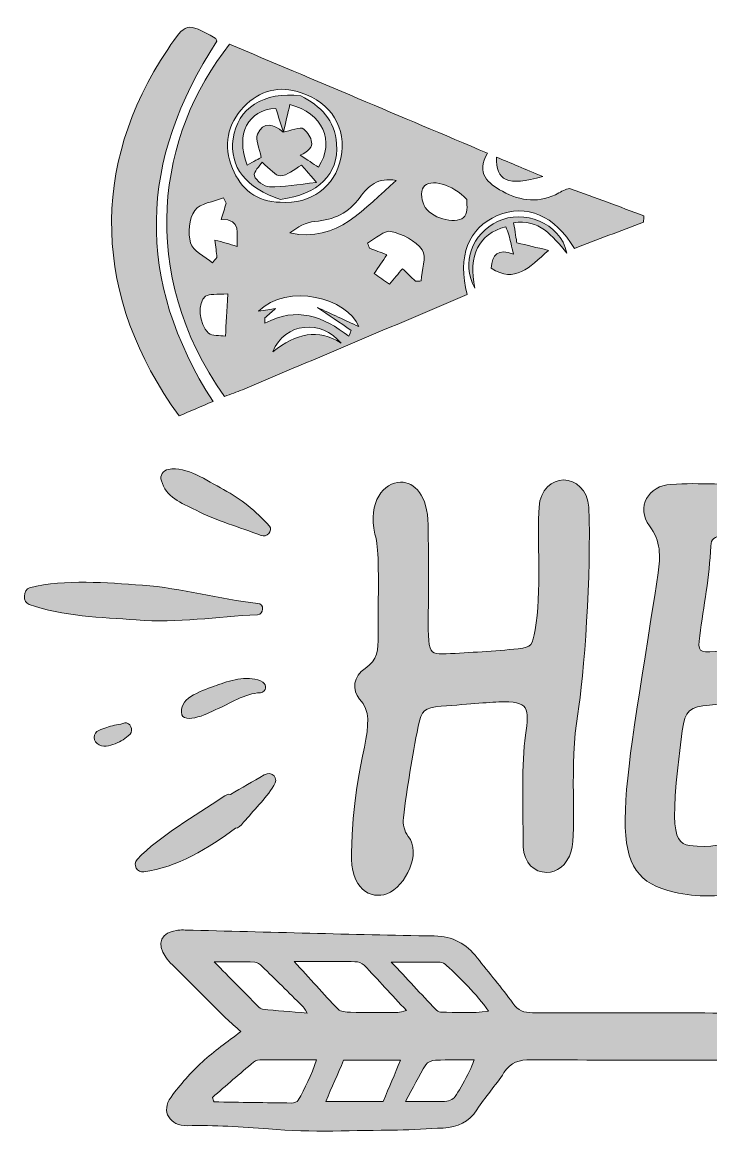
# Model space of a CAD drawing. Header units: inches. Extents: x 169 to 911, y -942 to -138.
# Drawn here: x 169.2 to 428.4, y -941.5 to -523.1 of the extents above; entities that cross this region are included whole.
import ezdxf

# ---------------------------------------------------------------- set-up
doc = ezdxf.new("R2010")
doc.units = ezdxf.units.IN
doc.header["$MEASUREMENT"] = 0
doc.layers.add('Layer 1', color=7, linetype='Continuous')

# ---------------------------------------------------------------- blocks, each defined once
blk = doc.blocks.new('block 8')
at = {"layer": 'Layer 1', "true_color": 0xffffff}
h = blk.add_hatch(color=7, dxfattribs=at)
h.dxf.hatch_style = 2
edge = h.paths.add_edge_path()
edge.add_spline(control_points=[(228.22, -671.41), (232.55, -669.56), (236.56, -667.84), (241, -665.94), (211.54, -620.22), (213.05, -575), (242.46, -530.24), (242.23, -529.79), (242.13, -529.21), (241.81, -529.03), (230.82, -523.07), (230.82, -523.08), (223.94, -533.31), (194.43, -577.26), (195.79, -626.76), (228.22, -671.41)], knot_values=[0, 0, 0, 0, 1, 1, 1, 2, 2, 2, 3, 3, 3, 4, 4, 4, 5, 5, 5, 5], degree=3, periodic=1)
h = blk.add_hatch(color=7, dxfattribs=at)
h.dxf.hatch_style = 2
edge = h.paths.add_edge_path()
edge.add_spline(control_points=[(247.24, -531.34), (279.36, -544.92), (311.61, -558.56), (344.31, -572.39), (340.03, -580.08), (344.38, -583.72), (349.96, -586.78), (356.96, -590.62), (364.03, -591.32), (371.27, -587.37), (372.65, -586.62), (374.51, -585.42), (375.66, -585.82), (384.92, -589.05), (394.07, -592.61), (403.26, -596.06), (403.19, -596.83), (403.12, -597.6), (403.05, -598.36), (394.35, -601.7), (385.65, -605.03), (377.06, -608.33), (369.79, -595.83), (358.86, -591.36), (348.05, -595.95), (337.09, -600.6), (332.95, -611.21), (336.71, -625.7), (308.54, -637.63), (280.31, -649.59), (252.07, -661.53), (249.95, -662.43), (247.75, -663.14), (245.28, -664.05), (212.22, -617.25), (220.17, -565.43), (247.24, -531.34)], knot_values=[0, 0, 0, 0, 1, 1, 1, 2, 2, 2, 3, 3, 3, 4, 4, 4, 5, 5, 5, 6, 6, 6, 7, 7, 7, 8, 8, 8, 9, 9, 9, 10, 10, 10, 11, 11, 11, 12, 12, 12, 12], degree=3, periodic=1)
edge = h.paths.add_edge_path()
edge.add_spline(control_points=[(260.48, -634.47), (260.5, -635.14), (260.51, -635.81), (260.53, -636.48), (272.41, -630.05), (282.58, -633.94), (292.15, -641.39), (292.44, -640.65), (292.73, -639.91), (293.02, -639.17), (288.79, -636.3), (284.56, -633.42), (280.33, -630.55), (285.58, -632.97), (290.83, -635.39), (295.87, -637.72), (291.74, -626.96), (269.13, -621.11), (258.07, -631.98), (260.75, -631.56), (262.63, -631.25), (264.52, -630.95), (263.17, -632.12), (261.83, -633.29), (260.48, -634.47)], knot_values=[0, 0, 0, 0, 1, 1, 1, 2, 2, 2, 3, 3, 3, 4, 4, 4, 5, 5, 5, 6, 6, 6, 7, 7, 7, 8, 8, 8, 8], degree=3, periodic=1)
edge = h.paths.add_edge_path()
edge.add_spline(control_points=[(252.64, -554.96), (246.37, -561.47), (244.73, -569.57), (248.28, -578.15), (251.57, -586.11), (257.49, -590.66), (266.34, -590.92), (277.78, -591.79), (286.93, -585.1), (289.16, -574.24), (291.46, -563.06), (285.44, -553.19), (274.2, -549.7), (265.84, -546.61), (258.45, -548.94), (252.64, -554.96)], knot_values=[0, 0, 0, 0, 1, 1, 1, 2, 2, 2, 3, 3, 3, 4, 4, 4, 5, 5, 5, 5], degree=3, periodic=1)
edge = h.paths.add_edge_path()
edge.add_spline(control_points=[(241.74, -605.12), (244.76, -605.98), (247.11, -606.66), (250.11, -607.52), (249.77, -602.71), (252.03, -597.27), (244.1, -597.37), (244.78, -595.13), (245.36, -593.21), (245.94, -591.28), (245.59, -590.61), (245.24, -589.94), (244.89, -589.27), (241.18, -590.76), (236.06, -591.25), (234.12, -593.99), (231.96, -597.05), (231.42, -602.53), (232.56, -606.24), (233.49, -609.28), (237.89, -611.26), (240.76, -613.71), (241.32, -613.04), (241.89, -612.37), (242.46, -611.69), (242.24, -609.74), (242.03, -607.79), (241.74, -605.12)], knot_values=[0, 0, 0, 0, 1, 1, 1, 2, 2, 2, 3, 3, 3, 4, 4, 4, 5, 5, 5, 6, 6, 6, 7, 7, 7, 8, 8, 8, 9, 9, 9, 9], degree=3, periodic=1)
edge = h.paths.add_edge_path()
edge.add_spline(control_points=[(319.71, -608.86), (317.29, -605.38), (312.28, -602.85), (307.95, -601.88), (305.49, -601.32), (302.14, -604.69), (299.2, -606.29), (299.45, -606.94), (299.71, -607.6), (299.97, -608.25), (302.01, -609.01), (304.06, -609.77), (306.47, -610.66), (304.81, -613.12), (303.41, -615.18), (301.65, -617.78), (303.64, -619.15), (305.41, -620.37), (307.4, -621.75), (309.23, -619.6), (310.7, -617.87), (312.34, -615.94), (313.97, -617.52), (315.58, -619.07), (317.18, -620.63), (317.92, -620.61), (318.65, -620.58), (319.38, -620.56), (319.62, -616.57), (321.5, -611.45), (319.71, -608.86)], knot_values=[0, 0, 0, 0, 1, 1, 1, 2, 2, 2, 3, 3, 3, 4, 4, 4, 5, 5, 5, 6, 6, 6, 7, 7, 7, 8, 8, 8, 9, 9, 9, 10, 10, 10, 10], degree=3, periodic=1)
edge = h.paths.add_edge_path()
edge.add_spline(control_points=[(320.2, -585.16), (319.03, -586.84), (319.57, -590.98), (320.92, -592.89), (324.16, -597.48), (333.4, -599.38), (335.84, -596.14), (337.17, -594.37), (336.44, -591.07), (336.52, -589.87), (331.3, -584), (322.55, -581.79), (320.2, -585.16)], knot_values=[0, 0, 0, 0, 1, 1, 1, 2, 2, 2, 3, 3, 3, 4, 4, 4, 4], degree=3, periodic=1)
edge = h.paths.add_edge_path()
edge.add_spline(control_points=[(296.39, -588.97), (292.05, -595.08), (286.51, -597.52), (279.35, -598.12), (275.99, -598.4), (272.77, -600.21), (269.97, -602.48), (288.04, -606.32), (297.86, -593.01), (309.98, -582.72), (303.2, -581.28), (299.23, -584.96), (296.39, -588.97)], knot_values=[0, 0, 0, 0, 1, 1, 1, 2, 2, 2, 3, 3, 3, 4, 4, 4, 4], degree=3, periodic=1)
edge = h.paths.add_edge_path()
edge.add_spline(control_points=[(238.16, -626.31), (235.04, -628.59), (235.67, -636.93), (239.32, -640.19), (240.69, -641.41), (243.51, -641.01), (245.66, -641.35), (245.93, -636.64), (246.21, -631.93), (246.59, -625.41), (242.26, -625.79), (239.62, -625.24), (238.16, -626.31)], knot_values=[0, 0, 0, 0, 1, 1, 1, 2, 2, 2, 3, 3, 3, 4, 4, 4, 4], degree=3, periodic=1)
edge = h.paths.add_edge_path()
edge.add_spline(control_points=[(263.49, -647.21), (272.37, -640.37), (280.47, -638.29), (289.21, -644), (281.97, -635.02), (268, -635.99), (263.49, -647.21)], knot_values=[0, 0, 0, 0, 1, 1, 1, 2, 2, 2, 2], degree=3, periodic=1)
h = blk.add_hatch(color=7, dxfattribs=at)
h.dxf.hatch_style = 2
edge = h.paths.add_edge_path()
edge.add_spline(control_points=[(248.58, -566.98), (250.21, -555.41), (260.04, -549.15), (274.06, -550.75), (281.4, -554.68), (286.99, -559.96), (287.55, -568.89), (288.28, -580.41), (280.64, -587.93), (266.43, -589.84), (253.44, -585.68), (247.09, -577.55), (248.58, -566.98)], knot_values=[0, 0, 0, 0, 1, 1, 1, 2, 2, 2, 3, 3, 3, 4, 4, 4, 4], degree=3, periodic=1)
edge = h.paths.add_edge_path()
edge.add_spline(control_points=[(264.64, -555.52), (254.16, -556.17), (249.35, -565.02), (253.86, -576.89), (256.24, -575.6), (258.52, -574.36), (259.16, -574.01), (258.45, -570.28), (256.81, -567.22), (257.69, -565.31), (260.02, -560.3), (263.84, -561.38), (267.39, -564.48), (270.07, -564.01), (274.05, -562.22), (275.13, -563.31), (277.94, -566.14), (280.8, -570.32), (273.78, -573.18), (276.58, -575), (278.64, -576.34), (280.69, -577.67), (287.08, -567.95), (282.22, -557.15), (269.97, -554.11), (269.14, -557.57), (268.31, -561.04), (267.48, -564.51), (266.53, -561.51), (265.59, -558.51), (264.64, -555.52)], knot_values=[0, 0, 0, 0, 1, 1, 1, 2, 2, 2, 3, 3, 3, 4, 4, 4, 5, 5, 5, 6, 6, 6, 7, 7, 7, 8, 8, 8, 9, 9, 9, 10, 10, 10, 10], degree=3, periodic=1)
edge = h.paths.add_edge_path()
edge.add_spline(control_points=[(256.58, -580.95), (257.23, -582.84), (260.25, -585.05), (262.3, -585.1), (267.54, -585.21), (272.8, -584.2), (279.99, -583.44), (276.63, -579.58), (275.06, -577.77), (274.31, -576.9), (271.26, -578.6), (268.85, -580.95), (266.42, -580.98), (264.47, -581), (262.48, -578.22), (259.45, -575.85), (258.7, -577.07), (256.09, -579.55), (256.58, -580.95)], knot_values=[0, 0, 0, 0, 1, 1, 1, 2, 2, 2, 3, 3, 3, 4, 4, 4, 5, 5, 5, 6, 6, 6, 6], degree=3, periodic=1)
h = blk.add_hatch(color=7, dxfattribs=at)
h.dxf.hatch_style = 2
edge = h.paths.add_edge_path()
edge.add_spline(control_points=[(365.15, -581.25), (358.42, -578.39), (353.15, -576.16), (347.76, -573.88), (347.37, -582.84), (351.88, -584.97), (365.15, -581.25)], knot_values=[0, 0, 0, 0, 1, 1, 1, 2, 2, 2, 2], degree=3, periodic=1)
h = blk.add_hatch(color=7, dxfattribs=at)
h.dxf.hatch_style = 2
edge = h.paths.add_edge_path()
edge.add_spline(control_points=[(339.53, -623.28), (337.06, -611.03), (341.06, -602.73), (351.22, -600.11), (351.61, -601.11), (352.11, -602.12), (352.39, -603.19), (352.98, -605.39), (353.45, -607.63), (354.1, -610.4), (348.25, -608.25), (346.16, -610.69), (345.78, -615.72), (354.69, -621.55), (359.93, -615.62), (367.33, -609.04), (362.63, -607.91), (359.49, -607.15), (355.4, -606.16), (355.21, -604.95), (354.74, -602.01), (354.19, -598.62), (363.82, -597.12), (368.7, -603.47), (374.25, -610.02), (371.71, -598.38), (357.75, -593.58), (348.31, -598.08), (338.51, -602.77), (334.39, -613.58), (339.53, -623.28)], knot_values=[0, 0, 0, 0, 1, 1, 1, 2, 2, 2, 3, 3, 3, 4, 4, 4, 5, 5, 5, 6, 6, 6, 7, 7, 7, 8, 8, 8, 9, 9, 9, 10, 10, 10, 10], degree=3, periodic=1)
at = {"layer": 'Layer 1', "lineweight": 0}
for points, knots in [([(228.22, -671.41), (232.55, -669.56), (236.56, -667.84), (241, -665.94), (211.54, -620.22), (213.05, -575), (242.46, -530.24), (242.23, -529.79), (242.13, -529.21), (241.81, -529.03), (230.82, -523.07), (230.82, -523.08), (223.94, -533.31), (194.43, -577.26), (195.79, -626.76), (228.22, -671.41)], [0, 0, 0, 0, 1, 1, 1, 2, 2, 2, 3, 3, 3, 4, 4, 4, 5, 5, 5, 5]), ([(247.24, -531.34), (279.36, -544.92), (311.61, -558.56), (344.31, -572.39), (340.03, -580.08), (344.38, -583.72), (349.96, -586.78), (356.96, -590.62), (364.03, -591.32), (371.27, -587.37), (372.65, -586.62), (374.51, -585.42), (375.66, -585.82), (384.92, -589.05), (394.07, -592.61), (403.26, -596.06), (403.19, -596.83), (403.12, -597.6), (403.05, -598.36), (394.35, -601.7), (385.65, -605.03), (377.06, -608.33), (369.79, -595.83), (358.86, -591.36), (348.05, -595.95), (337.09, -600.6), (332.95, -611.21), (336.71, -625.7), (308.54, -637.63), (280.31, -649.59), (252.07, -661.53), (249.95, -662.43), (247.75, -663.14), (245.28, -664.05), (212.22, -617.25), (220.17, -565.43), (247.24, -531.34)], [0, 0, 0, 0, 1, 1, 1, 2, 2, 2, 3, 3, 3, 4, 4, 4, 5, 5, 5, 6, 6, 6, 7, 7, 7, 8, 8, 8, 9, 9, 9, 10, 10, 10, 11, 11, 11, 12, 12, 12, 12]), ([(252.64, -554.96), (246.37, -561.47), (244.73, -569.57), (248.28, -578.15), (251.57, -586.11), (257.49, -590.66), (266.34, -590.92), (277.78, -591.79), (286.93, -585.1), (289.16, -574.24), (291.46, -563.06), (285.44, -553.19), (274.2, -549.7), (265.84, -546.61), (258.45, -548.94), (252.64, -554.96)], [0, 0, 0, 0, 1, 1, 1, 2, 2, 2, 3, 3, 3, 4, 4, 4, 5, 5, 5, 5]), ([(248.58, -566.98), (250.21, -555.41), (260.04, -549.15), (274.06, -550.75), (281.4, -554.68), (286.99, -559.96), (287.55, -568.89), (288.28, -580.41), (280.64, -587.93), (266.43, -589.84), (253.44, -585.68), (247.09, -577.55), (248.58, -566.98)], [0, 0, 0, 0, 1, 1, 1, 2, 2, 2, 3, 3, 3, 4, 4, 4, 4]), ([(264.64, -555.52), (254.16, -556.17), (249.35, -565.02), (253.86, -576.89), (256.24, -575.6), (258.52, -574.36), (259.16, -574.01), (258.45, -570.28), (256.81, -567.22), (257.69, -565.31), (260.02, -560.3), (263.84, -561.38), (267.39, -564.48), (270.07, -564.01), (274.05, -562.22), (275.13, -563.31), (277.94, -566.14), (280.8, -570.32), (273.78, -573.18), (276.58, -575), (278.64, -576.34), (280.69, -577.67), (287.08, -567.95), (282.22, -557.15), (269.97, -554.11), (269.14, -557.57), (268.31, -561.04), (267.48, -564.51), (266.53, -561.51), (265.59, -558.51), (264.64, -555.52)], [0, 0, 0, 0, 1, 1, 1, 2, 2, 2, 3, 3, 3, 4, 4, 4, 5, 5, 5, 6, 6, 6, 7, 7, 7, 8, 8, 8, 9, 9, 9, 10, 10, 10, 10]), ([(256.58, -580.95), (257.23, -582.84), (260.25, -585.05), (262.3, -585.1), (267.54, -585.21), (272.8, -584.2), (279.99, -583.44), (276.63, -579.58), (275.06, -577.77), (274.31, -576.9), (271.26, -578.6), (268.85, -580.95), (266.42, -580.98), (264.47, -581), (262.48, -578.22), (259.45, -575.85), (258.7, -577.07), (256.09, -579.55), (256.58, -580.95)], [0, 0, 0, 0, 1, 1, 1, 2, 2, 2, 3, 3, 3, 4, 4, 4, 5, 5, 5, 6, 6, 6, 6]), ([(365.15, -581.25), (358.42, -578.39), (353.15, -576.16), (347.76, -573.88), (347.37, -582.84), (351.88, -584.97), (365.15, -581.25)], [0, 0, 0, 0, 1, 1, 1, 2, 2, 2, 2]), ([(296.39, -588.97), (292.05, -595.08), (286.51, -597.52), (279.35, -598.12), (275.99, -598.4), (272.77, -600.21), (269.97, -602.48), (288.04, -606.32), (297.86, -593.01), (309.98, -582.72), (303.2, -581.28), (299.23, -584.96), (296.39, -588.97)], [0, 0, 0, 0, 1, 1, 1, 2, 2, 2, 3, 3, 3, 4, 4, 4, 4]), ([(320.2, -585.16), (319.03, -586.84), (319.57, -590.98), (320.92, -592.89), (324.16, -597.48), (333.4, -599.38), (335.84, -596.14), (337.17, -594.37), (336.44, -591.07), (336.52, -589.87), (331.3, -584), (322.55, -581.79), (320.2, -585.16)], [0, 0, 0, 0, 1, 1, 1, 2, 2, 2, 3, 3, 3, 4, 4, 4, 4]), ([(241.74, -605.12), (244.76, -605.98), (247.11, -606.66), (250.11, -607.52), (249.77, -602.71), (252.03, -597.27), (244.1, -597.37), (244.78, -595.13), (245.36, -593.21), (245.94, -591.28), (245.59, -590.61), (245.24, -589.94), (244.89, -589.27), (241.18, -590.76), (236.06, -591.25), (234.12, -593.99), (231.96, -597.05), (231.42, -602.53), (232.56, -606.24), (233.49, -609.28), (237.89, -611.26), (240.76, -613.71), (241.32, -613.04), (241.89, -612.37), (242.46, -611.69), (242.24, -609.74), (242.03, -607.79), (241.74, -605.12)], [0, 0, 0, 0, 1, 1, 1, 2, 2, 2, 3, 3, 3, 4, 4, 4, 5, 5, 5, 6, 6, 6, 7, 7, 7, 8, 8, 8, 9, 9, 9, 9]), ([(339.53, -623.28), (337.06, -611.03), (341.06, -602.73), (351.22, -600.11), (351.61, -601.11), (352.11, -602.12), (352.39, -603.19), (352.98, -605.39), (353.45, -607.63), (354.1, -610.4), (348.25, -608.25), (346.16, -610.69), (345.78, -615.72), (354.69, -621.55), (359.93, -615.62), (367.33, -609.04), (362.63, -607.91), (359.49, -607.15), (355.4, -606.16), (355.21, -604.95), (354.74, -602.01), (354.19, -598.62), (363.82, -597.12), (368.7, -603.47), (374.25, -610.02), (371.71, -598.38), (357.75, -593.58), (348.31, -598.08), (338.51, -602.77), (334.39, -613.58), (339.53, -623.28)], [0, 0, 0, 0, 1, 1, 1, 2, 2, 2, 3, 3, 3, 4, 4, 4, 5, 5, 5, 6, 6, 6, 7, 7, 7, 8, 8, 8, 9, 9, 9, 10, 10, 10, 10]), ([(319.71, -608.86), (317.29, -605.38), (312.28, -602.85), (307.95, -601.88), (305.49, -601.32), (302.14, -604.69), (299.2, -606.29), (299.45, -606.94), (299.71, -607.6), (299.97, -608.25), (302.01, -609.01), (304.06, -609.77), (306.47, -610.66), (304.81, -613.12), (303.41, -615.18), (301.65, -617.78), (303.64, -619.15), (305.41, -620.37), (307.4, -621.75), (309.23, -619.6), (310.7, -617.87), (312.34, -615.94), (313.97, -617.52), (315.58, -619.07), (317.18, -620.63), (317.92, -620.61), (318.65, -620.58), (319.38, -620.56), (319.62, -616.57), (321.5, -611.45), (319.71, -608.86)], [0, 0, 0, 0, 1, 1, 1, 2, 2, 2, 3, 3, 3, 4, 4, 4, 5, 5, 5, 6, 6, 6, 7, 7, 7, 8, 8, 8, 9, 9, 9, 10, 10, 10, 10]), ([(260.48, -634.47), (260.5, -635.14), (260.51, -635.81), (260.53, -636.48), (272.41, -630.05), (282.58, -633.94), (292.15, -641.39), (292.44, -640.65), (292.73, -639.91), (293.02, -639.17), (288.79, -636.3), (284.56, -633.42), (280.33, -630.55), (285.58, -632.97), (290.83, -635.39), (295.87, -637.72), (291.74, -626.96), (269.13, -621.11), (258.07, -631.98), (260.75, -631.56), (262.63, -631.25), (264.52, -630.95), (263.17, -632.12), (261.83, -633.29), (260.48, -634.47)], [0, 0, 0, 0, 1, 1, 1, 2, 2, 2, 3, 3, 3, 4, 4, 4, 5, 5, 5, 6, 6, 6, 7, 7, 7, 8, 8, 8, 8]), ([(238.16, -626.31), (235.04, -628.59), (235.67, -636.93), (239.32, -640.19), (240.69, -641.41), (243.51, -641.01), (245.66, -641.35), (245.93, -636.64), (246.21, -631.93), (246.59, -625.41), (242.26, -625.79), (239.62, -625.24), (238.16, -626.31)], [0, 0, 0, 0, 1, 1, 1, 2, 2, 2, 3, 3, 3, 4, 4, 4, 4]), ([(263.49, -647.21), (272.37, -640.37), (280.47, -638.29), (289.21, -644), (281.97, -635.02), (268, -635.99), (263.49, -647.21)], [0, 0, 0, 0, 1, 1, 1, 2, 2, 2, 2])]:
    blk.add_open_spline(points, degree=3, knots=knots, dxfattribs=at)
blk = doc.blocks.new('block 9')
at = {"layer": 'Layer 1', "true_color": 0xe43b40}
h = blk.add_hatch(color=13, dxfattribs=at)
h.dxf.hatch_style = 2
edge = h.paths.add_edge_path()
edge.add_spline(control_points=[(293.12, -835.96), (293.94, -798.27), (304.24, -786.95), (296.21, -778.09), (293.12, -774.8), (293.94, -769.24), (298.27, -766.56), (303, -763.47), (303.21, -759.15), (303.21, -754.41), (303.21, -726), (303.62, -722.49), (301.97, -715.9), (299.09, -703.76), (305.47, -696.34), (311.65, -696.34), (316.8, -696.34), (321.95, -701.28), (321.95, -712.4), (322.15, -719.41), (322.15, -726.41), (322.15, -733.2), (322.15, -760.59), (320.71, -761.41), (328.74, -761), (337.8, -760.59), (346.86, -759.97), (355.92, -759.15), (361.07, -758.53), (361.28, -757.71), (362.31, -751.94), (364.78, -738.76), (362.93, -716.32), (363.75, -705.81), (364.16, -699.02), (368.69, -695.52), (373.02, -695.52), (377.55, -695.52), (382.07, -699.23), (382.49, -705.81), (383.52, -730.11), (380.63, -770.27), (378.37, -783.65), (375.07, -802.39), (377.96, -827.72), (375.9, -835.34), (374.25, -840.9), (370.34, -843.37), (366.63, -843.37), (362.1, -843.37), (357.98, -839.87), (357.78, -833.69), (357.78, -822.57), (357.16, -804.66), (358.39, -793.74), (359.84, -782.42), (361.07, -779.12), (350.57, -779.12), (345.63, -779.12), (338.21, -779.95), (326.89, -780.77), (320.5, -781.39), (319.47, -782.21), (318.24, -788.39), (315.98, -799.92), (314.12, -811.25), (312.68, -822.78), (312.47, -825.46), (312.89, -827.72), (314.53, -829.78), (319.47, -835.96), (313.71, -848.52), (306.5, -851.4), (300.33, -853.67), (292.71, -849.75), (293.12, -835.96)], knot_values=[0, 0, 0, 0, 1, 1, 1, 2, 2, 2, 3, 3, 3, 4, 4, 4, 5, 5, 5, 6, 6, 6, 7, 7, 7, 8, 8, 8, 9, 9, 9, 10, 10, 10, 11, 11, 11, 12, 12, 12, 13, 13, 13, 14, 14, 14, 15, 15, 15, 16, 16, 16, 17, 17, 17, 18, 18, 18, 19, 19, 19, 20, 20, 20, 21, 21, 21, 22, 22, 22, 23, 23, 23, 24, 24, 24, 25, 25, 25, 25], degree=3, periodic=1)
h = blk.add_hatch(color=13, dxfattribs=at)
h.dxf.hatch_style = 2
edge = h.paths.add_edge_path()
edge.add_spline(control_points=[(408.64, -730.53), (409.47, -724.35), (409.67, -718.58), (405.35, -712.82), (400.2, -705.81), (404.94, -697.58), (413.38, -697.17), (418.94, -696.76), (424.29, -696.96), (429.85, -696.96), (432.53, -697.37), (435, -697.58), (437.47, -697.58), (445.5, -697.58), (453.33, -695.73), (461.36, -696.14), (475.16, -696.55), (478.86, -709.93), (473.71, -715.7), (472.07, -717.76), (470.01, -718.79), (467.74, -718.79), (466.71, -718.79), (465.27, -718.58), (464.04, -717.76), (460.33, -715.9), (456.62, -716.11), (452.71, -716.32), (432.53, -716.52), (428.82, -715.08), (428.41, -720.44), (428, -731.97), (425.73, -743.09), (424.29, -754.21), (423.47, -760.18), (423.88, -760.59), (430.06, -760.18), (439.53, -759.77), (445.09, -759.15), (449, -759.15), (452.71, -759.15), (455.39, -759.56), (458.48, -761.21), (469.39, -766.77), (465.07, -781.39), (454.36, -779.74), (451.48, -779.33), (448.39, -779.12), (445.5, -779.12), (439.53, -779.12), (433.77, -779.74), (428, -780.36), (420.59, -780.98), (418.73, -782.21), (417.7, -790.04), (412.14, -832.05), (414.82, -833.07), (423.26, -833.49), (437.47, -834.51), (447.36, -825.66), (449.62, -824.42), (451.27, -823.6), (452.92, -823.19), (454.56, -823.19), (462.59, -823.19), (467.33, -834.31), (459.92, -840.49), (450.65, -847.49), (439.32, -852.23), (427.59, -852.23), (423.47, -852.23), (418.94, -851.81), (414.61, -850.78), (387.85, -844.81), (394.23, -823.6), (408.64, -730.53)], knot_values=[0, 0, 0, 0, 1, 1, 1, 2, 2, 2, 3, 3, 3, 4, 4, 4, 5, 5, 5, 6, 6, 6, 7, 7, 7, 8, 8, 8, 9, 9, 9, 10, 10, 10, 11, 11, 11, 12, 12, 12, 13, 13, 13, 14, 14, 14, 15, 15, 15, 16, 16, 16, 17, 17, 17, 18, 18, 18, 19, 19, 19, 20, 20, 20, 21, 21, 21, 22, 22, 22, 23, 23, 23, 24, 24, 24, 25, 25, 25, 25], degree=3, periodic=1)
at = {"layer": 'Layer 1', "lineweight": 0}
for points in [[(293.12, -835.96), (293.94, -798.27), (304.24, -786.95), (296.21, -778.09), (293.12, -774.8), (293.94, -769.24), (298.27, -766.56), (303, -763.47), (303.21, -759.15), (303.21, -754.41), (303.21, -726), (303.62, -722.49), (301.97, -715.9), (299.09, -703.76), (305.47, -696.34), (311.65, -696.34), (316.8, -696.34), (321.95, -701.28), (321.95, -712.4), (322.15, -719.41), (322.15, -726.41), (322.15, -733.2), (322.15, -760.59), (320.71, -761.41), (328.74, -761), (337.8, -760.59), (346.86, -759.97), (355.92, -759.15), (361.07, -758.53), (361.28, -757.71), (362.31, -751.94), (364.78, -738.76), (362.93, -716.32), (363.75, -705.81), (364.16, -699.02), (368.69, -695.52), (373.02, -695.52), (377.55, -695.52), (382.07, -699.23), (382.49, -705.81), (383.52, -730.11), (380.63, -770.27), (378.37, -783.65), (375.07, -802.39), (377.96, -827.72), (375.9, -835.34), (374.25, -840.9), (370.34, -843.37), (366.63, -843.37), (362.1, -843.37), (357.98, -839.87), (357.78, -833.69), (357.78, -822.57), (357.16, -804.66), (358.39, -793.74), (359.84, -782.42), (361.07, -779.12), (350.57, -779.12), (345.63, -779.12), (338.21, -779.95), (326.89, -780.77), (320.5, -781.39), (319.47, -782.21), (318.24, -788.39), (315.98, -799.92), (314.12, -811.25), (312.68, -822.78), (312.47, -825.46), (312.89, -827.72), (314.53, -829.78), (319.47, -835.96), (313.71, -848.52), (306.5, -851.4), (300.33, -853.67), (292.71, -849.75), (293.12, -835.96)], [(408.64, -730.53), (409.47, -724.35), (409.67, -718.58), (405.35, -712.82), (400.2, -705.81), (404.94, -697.58), (413.38, -697.17), (418.94, -696.76), (424.29, -696.96), (429.85, -696.96), (432.53, -697.37), (435, -697.58), (437.47, -697.58), (445.5, -697.58), (453.33, -695.73), (461.36, -696.14), (475.16, -696.55), (478.86, -709.93), (473.71, -715.7), (472.07, -717.76), (470.01, -718.79), (467.74, -718.79), (466.71, -718.79), (465.27, -718.58), (464.04, -717.76), (460.33, -715.9), (456.62, -716.11), (452.71, -716.32), (432.53, -716.52), (428.82, -715.08), (428.41, -720.44), (428, -731.97), (425.73, -743.09), (424.29, -754.21), (423.47, -760.18), (423.88, -760.59), (430.06, -760.18), (439.53, -759.77), (445.09, -759.15), (449, -759.15), (452.71, -759.15), (455.39, -759.56), (458.48, -761.21), (469.39, -766.77), (465.07, -781.39), (454.36, -779.74), (451.48, -779.33), (448.39, -779.12), (445.5, -779.12), (439.53, -779.12), (433.77, -779.74), (428, -780.36), (420.59, -780.98), (418.73, -782.21), (417.7, -790.04), (412.14, -832.05), (414.82, -833.07), (423.26, -833.49), (437.47, -834.51), (447.36, -825.66), (449.62, -824.42), (451.27, -823.6), (452.92, -823.19), (454.56, -823.19), (462.59, -823.19), (467.33, -834.31), (459.92, -840.49), (450.65, -847.49), (439.32, -852.23), (427.59, -852.23), (423.47, -852.23), (418.94, -851.81), (414.61, -850.78), (387.85, -844.81), (394.23, -823.6), (408.64, -730.53)]]:
    blk.add_open_spline(points, degree=3, knots=[0, 0, 0, 0, 1, 1, 1, 2, 2, 2, 3, 3, 3, 4, 4, 4, 5, 5, 5, 6, 6, 6, 7, 7, 7, 8, 8, 8, 9, 9, 9, 10, 10, 10, 11, 11, 11, 12, 12, 12, 13, 13, 13, 14, 14, 14, 15, 15, 15, 16, 16, 16, 17, 17, 17, 18, 18, 18, 19, 19, 19, 20, 20, 20, 21, 21, 21, 22, 22, 22, 23, 23, 23, 24, 24, 24, 25, 25, 25, 25], dxfattribs=at)
blk = doc.blocks.new('block 12')
at = {"layer": 'Layer 1', "true_color": 0xffffff}
h = blk.add_hatch(color=7, dxfattribs=at)
h.dxf.hatch_style = 2
edge = h.paths.add_edge_path()
edge.add_spline(control_points=[(234.59, -706.95), (242.5, -711), (250.92, -713.27), (259.09, -716.43), (260.95, -717.36), (263.85, -714.72), (262.25, -712.9), (256.98, -707.11), (251.52, -702.61), (245, -699.16), (238.47, -695.7), (231.15, -690.28), (224.21, -691.54), (222.16, -691.91), (220.82, -693.83), (221.6, -695.8), (223.12, -701.85), (229.03, -704.16), (234.59, -706.95)], knot_values=[0, 0, 0, 0, 1, 1, 1, 2, 2, 2, 3, 3, 3, 4, 4, 4, 5, 5, 5, 6, 6, 6, 6], degree=3, periodic=1)
h = blk.add_hatch(color=7, dxfattribs=at)
h.dxf.hatch_style = 2
edge = h.paths.add_edge_path()
edge.add_spline(control_points=[(257.82, -742.06), (243.2, -740.49), (229.35, -736.25), (214.39, -735.16), (200.72, -734.26), (185.69, -732.76), (171.94, -736.1), (169.57, -736.95), (169.16, -741.67), (171.83, -742.45), (184.45, -746.91), (198.85, -747.26), (212.11, -748.23), (227.96, -749.57), (242.26, -746.98), (257.74, -746.29), (260.27, -746.26), (260.35, -742.03), (257.82, -742.06)], knot_values=[0, 0, 0, 0, 1, 1, 1, 2, 2, 2, 3, 3, 3, 4, 4, 4, 5, 5, 5, 6, 6, 6, 6], degree=3, periodic=1)
h = blk.add_hatch(color=7, dxfattribs=at)
h.dxf.hatch_style = 2
edge = h.paths.add_edge_path()
edge.add_spline(control_points=[(229.16, -781.89), (227.89, -788.87), (239.55, -783.39), (241.85, -782.12), (247.35, -779.86), (252.96, -775.89), (258.83, -775.67), (261.28, -775.23), (261.25, -772.7), (259.8, -771.7), (254.64, -768.83), (248.25, -770.84), (243.08, -772.62), (239.15, -774.17), (229.5, -776.76), (229.16, -781.89)], knot_values=[0, 0, 0, 0, 1, 1, 1, 2, 2, 2, 3, 3, 3, 4, 4, 4, 5, 5, 5, 5], degree=3, periodic=1)
h = blk.add_hatch(color=7, dxfattribs=at)
h.dxf.hatch_style = 2
edge = h.paths.add_edge_path()
edge.add_spline(control_points=[(207.74, -787.04), (205.77, -787.82), (203.65, -787.78), (201.68, -788.56), (200.12, -789.26), (197.19, -789.37), (196.33, -791.63), (196.14, -792.93), (196.36, -794.15), (197.33, -794.82), (199.33, -796.57), (202.12, -795.64), (204.09, -794.87), (206.47, -794.01), (207.95, -792.9), (209.78, -791.3), (211.18, -789.78), (209.78, -786.67), (207.74, -787.04)], knot_values=[0, 0, 0, 0, 1, 1, 1, 2, 2, 2, 3, 3, 3, 4, 4, 4, 5, 5, 5, 6, 6, 6, 6], degree=3, periodic=1)
h = blk.add_hatch(color=7, dxfattribs=at)
h.dxf.hatch_style = 2
edge = h.paths.add_edge_path()
edge.add_spline(control_points=[(260.22, -806.64), (256.02, -809.08), (251.82, -811.53), (247.62, -813.98), (246.73, -813.72), (245.58, -814.35), (244.83, -814.91), (233.96, -822.36), (221.29, -829.29), (212.41, -838.5), (210.67, -840.5), (212.48, -843.54), (214.94, -843.1), (227.33, -841.7), (239.45, -834.02), (249.51, -826.72), (250.32, -826.57), (251.48, -825.94), (252.48, -824.49), (256.31, -820), (260.62, -815.85), (263.89, -810.61), (265.97, -808.12), (263.27, -804.82), (260.22, -806.64)], knot_values=[0, 0, 0, 0, 1, 1, 1, 2, 2, 2, 3, 3, 3, 4, 4, 4, 5, 5, 5, 6, 6, 6, 7, 7, 7, 8, 8, 8, 8], degree=3, periodic=1)
at = {"layer": 'Layer 1', "lineweight": 0}
for points, knots in [([(234.59, -706.95), (242.5, -711), (250.92, -713.27), (259.09, -716.43), (260.95, -717.36), (263.85, -714.72), (262.25, -712.9), (256.98, -707.11), (251.52, -702.61), (245, -699.16), (238.47, -695.7), (231.15, -690.28), (224.21, -691.54), (222.16, -691.91), (220.82, -693.83), (221.6, -695.8), (223.12, -701.85), (229.03, -704.16), (234.59, -706.95)], [0, 0, 0, 0, 1, 1, 1, 2, 2, 2, 3, 3, 3, 4, 4, 4, 5, 5, 5, 6, 6, 6, 6]), ([(257.82, -742.06), (243.2, -740.49), (229.35, -736.25), (214.39, -735.16), (200.72, -734.26), (185.69, -732.76), (171.94, -736.1), (169.57, -736.95), (169.16, -741.67), (171.83, -742.45), (184.45, -746.91), (198.85, -747.26), (212.11, -748.23), (227.96, -749.57), (242.26, -746.98), (257.74, -746.29), (260.27, -746.26), (260.35, -742.03), (257.82, -742.06)], [0, 0, 0, 0, 1, 1, 1, 2, 2, 2, 3, 3, 3, 4, 4, 4, 5, 5, 5, 6, 6, 6, 6]), ([(229.16, -781.89), (227.89, -788.87), (239.55, -783.39), (241.85, -782.12), (247.35, -779.86), (252.96, -775.89), (258.83, -775.67), (261.28, -775.23), (261.25, -772.7), (259.8, -771.7), (254.64, -768.83), (248.25, -770.84), (243.08, -772.62), (239.15, -774.17), (229.5, -776.76), (229.16, -781.89)], [0, 0, 0, 0, 1, 1, 1, 2, 2, 2, 3, 3, 3, 4, 4, 4, 5, 5, 5, 5]), ([(207.74, -787.04), (205.77, -787.82), (203.65, -787.78), (201.68, -788.56), (200.12, -789.26), (197.19, -789.37), (196.33, -791.63), (196.14, -792.93), (196.36, -794.15), (197.33, -794.82), (199.33, -796.57), (202.12, -795.64), (204.09, -794.87), (206.47, -794.01), (207.95, -792.9), (209.78, -791.3), (211.18, -789.78), (209.78, -786.67), (207.74, -787.04)], [0, 0, 0, 0, 1, 1, 1, 2, 2, 2, 3, 3, 3, 4, 4, 4, 5, 5, 5, 6, 6, 6, 6]), ([(260.22, -806.64), (256.02, -809.08), (251.82, -811.53), (247.62, -813.98), (246.73, -813.72), (245.58, -814.35), (244.83, -814.91), (233.96, -822.36), (221.29, -829.29), (212.41, -838.5), (210.67, -840.5), (212.48, -843.54), (214.94, -843.1), (227.33, -841.7), (239.45, -834.02), (249.51, -826.72), (250.32, -826.57), (251.48, -825.94), (252.48, -824.49), (256.31, -820), (260.62, -815.85), (263.89, -810.61), (265.97, -808.12), (263.27, -804.82), (260.22, -806.64)], [0, 0, 0, 0, 1, 1, 1, 2, 2, 2, 3, 3, 3, 4, 4, 4, 5, 5, 5, 6, 6, 6, 7, 7, 7, 8, 8, 8, 8])]:
    blk.add_open_spline(points, degree=3, knots=knots, dxfattribs=at)
blk = doc.blocks.new('block 10')
at = {"layer": 'Layer 1'}
blk.add_blockref('block 12', (0, 0), dxfattribs=at)
blk = doc.blocks.new('block 13')
at = {"layer": 'Layer 1', "true_color": 0xffffff}
h = blk.add_hatch(color=7, dxfattribs=at)
h.dxf.hatch_style = 2
edge = h.paths.add_edge_path()
edge.add_spline(control_points=[(471.63, -896.42), (474.23, -902.4), (476.58, -907.81), (479.27, -913.99), (476.66, -914.07), (474.55, -914.19), (472.43, -914.19), (435.22, -914.15), (398, -914.17), (360.79, -913.94), (356.27, -913.91), (353.09, -914.86), (350.54, -918.8), (347.41, -923.63), (343.5, -927.94), (340.35, -932.76), (337.28, -937.45), (333.05, -939.41), (327.71, -939.66), (321.95, -939.92), (316.19, -940.37), (310.43, -940.41), (294.26, -940.52), (278.09, -941.46), (261.91, -940.02), (251.73, -939.12), (241.46, -938.57), (231.26, -938.8), (224.81, -938.95), (221.2, -933.39), (225.18, -927.98), (228.67, -923.22), (232.7, -918.75), (237.01, -914.72), (241.34, -910.68), (246.32, -907.32), (251.45, -903.32), (249.56, -901.63), (247.63, -900.06), (245.87, -898.31), (239.12, -891.64), (232.42, -884.93), (225.72, -878.21), (224.8, -877.29), (223.94, -876.29), (223.18, -875.24), (219.46, -870.14), (221.41, -865.85), (227.78, -865.14), (228.7, -865.04), (229.64, -865.04), (230.57, -865.07), (261.81, -865.85), (293.05, -866.78), (324.3, -867.31), (331.35, -867.43), (336.35, -870.21), (340.47, -875.51), (344.92, -881.24), (349.66, -886.76), (353.89, -892.64), (355.89, -895.41), (358.04, -896.24), (361.32, -896.24), (394.25, -896.21), (427.19, -896.34), (460.12, -896.42), (463.84, -896.43), (467.55, -896.42), (471.63, -896.42)], knot_values=[0, 0, 0, 0, 1, 1, 1, 2, 2, 2, 3, 3, 3, 4, 4, 4, 5, 5, 5, 6, 6, 6, 7, 7, 7, 8, 8, 8, 9, 9, 9, 10, 10, 10, 11, 11, 11, 12, 12, 12, 13, 13, 13, 14, 14, 14, 15, 15, 15, 16, 16, 16, 17, 17, 17, 18, 18, 18, 19, 19, 19, 20, 20, 20, 21, 21, 21, 22, 22, 22, 23, 23, 23, 23], degree=3, periodic=1)
edge = h.paths.add_edge_path()
edge.add_spline(control_points=[(271.6, -876.94), (277.35, -883.27), (282.58, -889.21), (288.08, -894.88), (289.03, -895.87), (291.13, -896.02), (292.72, -896.06), (298.65, -896.19), (304.59, -896.13), (310.53, -896.08), (311.48, -896.07), (312.43, -895.72), (313.84, -895.44), (308.24, -889.4), (303.13, -883.79), (297.87, -878.32), (297.09, -877.51), (295.6, -877.02), (294.44, -877), (286.85, -876.89), (279.27, -876.94), (271.6, -876.94)], knot_values=[0, 0, 0, 0, 1, 1, 1, 2, 2, 2, 3, 3, 3, 4, 4, 4, 5, 5, 5, 6, 6, 6, 7, 7, 7, 7], degree=3, periodic=1)
edge = h.paths.add_edge_path()
edge.add_spline(control_points=[(240.75, -928.17), (240.96, -928.71), (241.17, -929.25), (241.38, -929.8), (251.15, -929.96), (260.91, -930.15), (270.68, -930.24), (271.5, -930.25), (272.76, -929.83), (273.08, -929.22), (275.55, -924.58), (278.15, -919.97), (279.9, -913.94), (272.39, -913.94), (265.9, -913.9), (259.42, -913.98), (258.36, -913.99), (257.06, -914.17), (256.3, -914.8), (251.05, -919.17), (245.92, -923.69), (240.75, -928.17)], knot_values=[0, 0, 0, 0, 1, 1, 1, 2, 2, 2, 3, 3, 3, 4, 4, 4, 5, 5, 5, 6, 6, 6, 7, 7, 7, 7], degree=3, periodic=1)
edge = h.paths.add_edge_path()
edge.add_spline(control_points=[(308.11, -877.13), (313.98, -883.42), (319.36, -889.21), (324.78, -894.94), (325.25, -895.45), (326.03, -895.94), (326.68, -895.96), (332.49, -896.08), (338.32, -896.56), (344.77, -895.61), (339.9, -888.84), (334.49, -883.55), (328.92, -878.41), (328.27, -877.81), (327.32, -877.2), (326.5, -877.19), (320.66, -877.08), (314.81, -877.13), (308.11, -877.13)], knot_values=[0, 0, 0, 0, 1, 1, 1, 2, 2, 2, 3, 3, 3, 4, 4, 4, 5, 5, 5, 6, 6, 6, 6], degree=3, periodic=1)
edge = h.paths.add_edge_path()
edge.add_spline(control_points=[(290.18, -914.15), (287.96, -919.25), (285.77, -924.28), (283.45, -929.62), (291.13, -929.62), (298.25, -929.62), (305.11, -929.62), (307.34, -924.29), (309.37, -919.41), (311.57, -914.15), (304.11, -914.15), (297.28, -914.15), (290.18, -914.15)], knot_values=[0, 0, 0, 0, 1, 1, 1, 2, 2, 2, 3, 3, 3, 4, 4, 4, 4], degree=3, periodic=1)
edge = h.paths.add_edge_path()
edge.add_spline(control_points=[(241.4, -877.06), (247.45, -883.19), (252.64, -888.47), (257.87, -893.73), (258.38, -894.24), (259.04, -894.86), (259.68, -894.92), (264.92, -895.44), (270.18, -895.83), (276.49, -896.35), (275.34, -894.7), (275.02, -894.07), (274.55, -893.6), (269.54, -888.63), (264.53, -883.67), (259.46, -878.77), (258.71, -878.03), (257.65, -877.17), (256.71, -877.13), (251.97, -876.97), (247.23, -877.06), (241.4, -877.06)], knot_values=[0, 0, 0, 0, 1, 1, 1, 2, 2, 2, 3, 3, 3, 4, 4, 4, 5, 5, 5, 6, 6, 6, 7, 7, 7, 7], degree=3, periodic=1)
edge = h.paths.add_edge_path()
edge.add_spline(control_points=[(313.48, -929.72), (318.29, -929.72), (321.98, -929.72), (325.66, -929.71), (326.78, -929.71), (327.91, -929.77), (328.99, -929.58), (329.86, -929.43), (330.79, -929.1), (331.47, -928.58), (332.91, -927.49), (338.72, -916.56), (339.3, -914.02), (334.43, -914.02), (329.61, -913.9), (324.81, -914.1), (323.53, -914.15), (321.73, -914.82), (321.13, -915.8), (318.55, -920.02), (316.32, -924.46), (313.48, -929.72)], knot_values=[0, 0, 0, 0, 1, 1, 1, 2, 2, 2, 3, 3, 3, 4, 4, 4, 5, 5, 5, 6, 6, 6, 7, 7, 7, 7], degree=3, periodic=1)
at = {"layer": 'Layer 1', "lineweight": 0}
for points, knots in [([(471.63, -896.42), (474.23, -902.4), (476.58, -907.81), (479.27, -913.99), (476.66, -914.07), (474.55, -914.19), (472.43, -914.19), (435.22, -914.15), (398, -914.17), (360.79, -913.94), (356.27, -913.91), (353.09, -914.86), (350.54, -918.8), (347.41, -923.63), (343.5, -927.94), (340.35, -932.76), (337.28, -937.45), (333.05, -939.41), (327.71, -939.66), (321.95, -939.92), (316.19, -940.37), (310.43, -940.41), (294.26, -940.52), (278.09, -941.46), (261.91, -940.02), (251.73, -939.12), (241.46, -938.57), (231.26, -938.8), (224.81, -938.95), (221.2, -933.39), (225.18, -927.98), (228.67, -923.22), (232.7, -918.75), (237.01, -914.72), (241.34, -910.68), (246.32, -907.32), (251.45, -903.32), (249.56, -901.63), (247.63, -900.06), (245.87, -898.31), (239.12, -891.64), (232.42, -884.93), (225.72, -878.21), (224.8, -877.29), (223.94, -876.29), (223.18, -875.24), (219.46, -870.14), (221.41, -865.85), (227.78, -865.14), (228.7, -865.04), (229.64, -865.04), (230.57, -865.07), (261.81, -865.85), (293.05, -866.78), (324.3, -867.31), (331.35, -867.43), (336.35, -870.21), (340.47, -875.51), (344.92, -881.24), (349.66, -886.76), (353.89, -892.64), (355.89, -895.41), (358.04, -896.24), (361.32, -896.24), (394.25, -896.21), (427.19, -896.34), (460.12, -896.42), (463.84, -896.43), (467.55, -896.42), (471.63, -896.42)], [0, 0, 0, 0, 1, 1, 1, 2, 2, 2, 3, 3, 3, 4, 4, 4, 5, 5, 5, 6, 6, 6, 7, 7, 7, 8, 8, 8, 9, 9, 9, 10, 10, 10, 11, 11, 11, 12, 12, 12, 13, 13, 13, 14, 14, 14, 15, 15, 15, 16, 16, 16, 17, 17, 17, 18, 18, 18, 19, 19, 19, 20, 20, 20, 21, 21, 21, 22, 22, 22, 23, 23, 23, 23]), ([(241.4, -877.06), (247.45, -883.19), (252.64, -888.47), (257.87, -893.73), (258.38, -894.24), (259.04, -894.86), (259.68, -894.92), (264.92, -895.44), (270.18, -895.83), (276.49, -896.35), (275.34, -894.7), (275.02, -894.07), (274.55, -893.6), (269.54, -888.63), (264.53, -883.67), (259.46, -878.77), (258.71, -878.03), (257.65, -877.17), (256.71, -877.13), (251.97, -876.97), (247.23, -877.06), (241.4, -877.06)], [0, 0, 0, 0, 1, 1, 1, 2, 2, 2, 3, 3, 3, 4, 4, 4, 5, 5, 5, 6, 6, 6, 7, 7, 7, 7]), ([(271.6, -876.94), (277.35, -883.27), (282.58, -889.21), (288.08, -894.88), (289.03, -895.87), (291.13, -896.02), (292.72, -896.06), (298.65, -896.19), (304.59, -896.13), (310.53, -896.08), (311.48, -896.07), (312.43, -895.72), (313.84, -895.44), (308.24, -889.4), (303.13, -883.79), (297.87, -878.32), (297.09, -877.51), (295.6, -877.02), (294.44, -877), (286.85, -876.89), (279.27, -876.94), (271.6, -876.94)], [0, 0, 0, 0, 1, 1, 1, 2, 2, 2, 3, 3, 3, 4, 4, 4, 5, 5, 5, 6, 6, 6, 7, 7, 7, 7]), ([(308.11, -877.13), (313.98, -883.42), (319.36, -889.21), (324.78, -894.94), (325.25, -895.45), (326.03, -895.94), (326.68, -895.96), (332.49, -896.08), (338.32, -896.56), (344.77, -895.61), (339.9, -888.84), (334.49, -883.55), (328.92, -878.41), (328.27, -877.81), (327.32, -877.2), (326.5, -877.19), (320.66, -877.08), (314.81, -877.13), (308.11, -877.13)], [0, 0, 0, 0, 1, 1, 1, 2, 2, 2, 3, 3, 3, 4, 4, 4, 5, 5, 5, 6, 6, 6, 6]), ([(240.75, -928.17), (240.96, -928.71), (241.17, -929.25), (241.38, -929.8), (251.15, -929.96), (260.91, -930.15), (270.68, -930.24), (271.5, -930.25), (272.76, -929.83), (273.08, -929.22), (275.55, -924.58), (278.15, -919.97), (279.9, -913.94), (272.39, -913.94), (265.9, -913.9), (259.42, -913.98), (258.36, -913.99), (257.06, -914.17), (256.3, -914.8), (251.05, -919.17), (245.92, -923.69), (240.75, -928.17)], [0, 0, 0, 0, 1, 1, 1, 2, 2, 2, 3, 3, 3, 4, 4, 4, 5, 5, 5, 6, 6, 6, 7, 7, 7, 7]), ([(290.18, -914.15), (287.96, -919.25), (285.77, -924.28), (283.45, -929.62), (291.13, -929.62), (298.25, -929.62), (305.11, -929.62), (307.34, -924.29), (309.37, -919.41), (311.57, -914.15), (304.11, -914.15), (297.28, -914.15), (290.18, -914.15)], [0, 0, 0, 0, 1, 1, 1, 2, 2, 2, 3, 3, 3, 4, 4, 4, 4]), ([(313.48, -929.72), (318.29, -929.72), (321.98, -929.72), (325.66, -929.71), (326.78, -929.71), (327.91, -929.77), (328.99, -929.58), (329.86, -929.43), (330.79, -929.1), (331.47, -928.58), (332.91, -927.49), (338.72, -916.56), (339.3, -914.02), (334.43, -914.02), (329.61, -913.9), (324.81, -914.1), (323.53, -914.15), (321.73, -914.82), (321.13, -915.8), (318.55, -920.02), (316.32, -924.46), (313.48, -929.72)], [0, 0, 0, 0, 1, 1, 1, 2, 2, 2, 3, 3, 3, 4, 4, 4, 5, 5, 5, 6, 6, 6, 7, 7, 7, 7])]:
    blk.add_open_spline(points, degree=3, knots=knots, dxfattribs=at)
blk = doc.blocks.new('block 2')
at = {"layer": 'Layer 1'}
for name in ['block 8', 'block 10', 'block 9', 'block 13']:
    blk.add_blockref(name, (0, 0), dxfattribs=at)

msp = doc.modelspace()

# ---------------------------------------------------------------- block references
at = {"layer": 'Layer 1'}
msp.add_blockref('block 2', (0, 0), dxfattribs=at)

doc.saveas('drawing.dxf')
